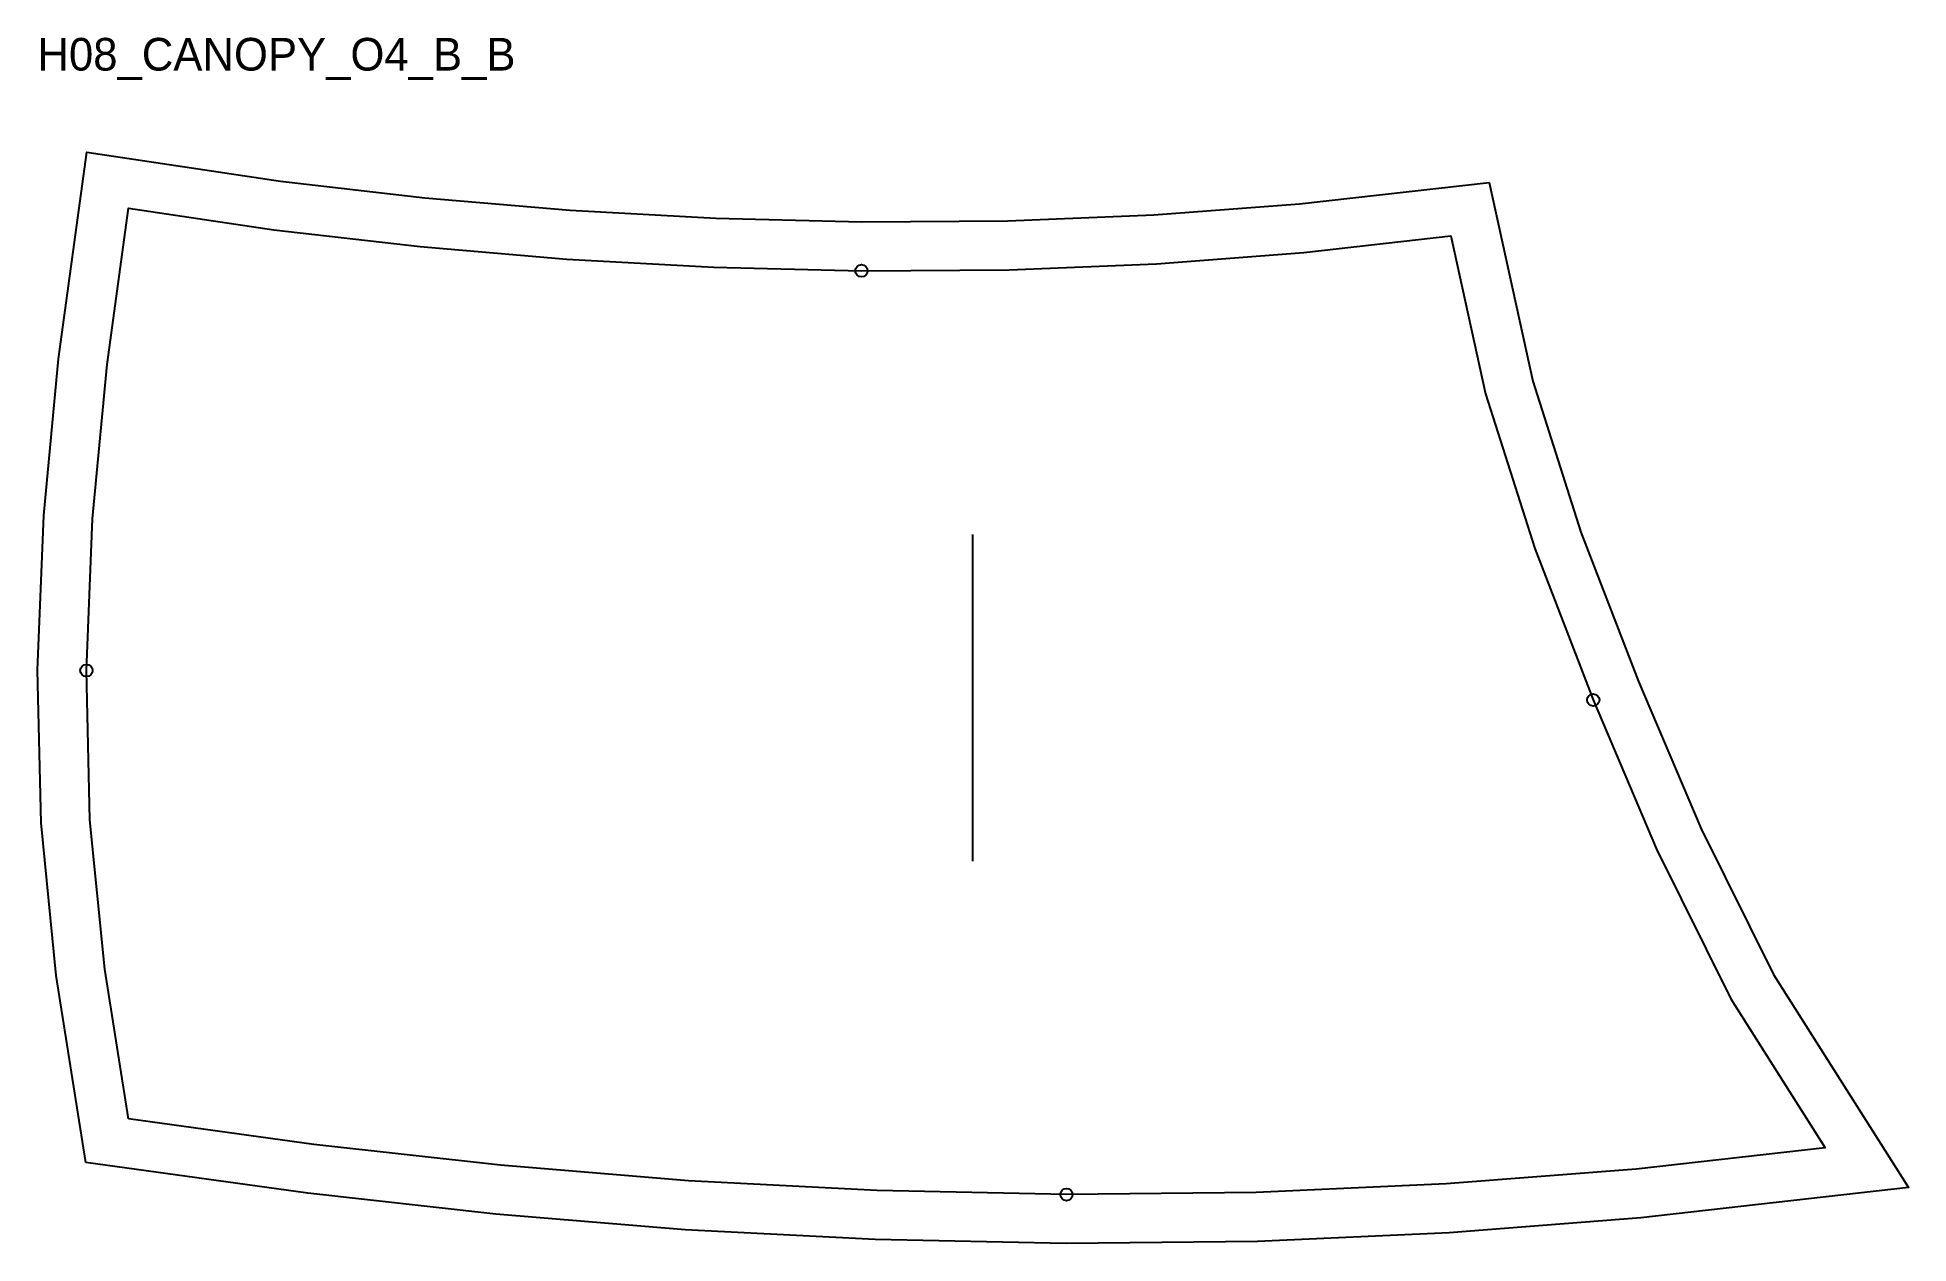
# Model space of a CAD drawing. Header units: millimetres. Extents: x -22 to 436, y -31 to 265.
import ezdxf

# ---------------------------------------------------------------- set-up
doc = ezdxf.new("R2010")
doc.units = ezdxf.units.MM
for name, color, linetype in [('CUT', 1, 'Continuous'), ('GRAIN', 3, 'Continuous'), ('ID', 7, 'Continuous'), ('NOTCH', 2, 'Continuous'), ('SEAM', 5, 'Continuous')]:
    doc.layers.add(name, color=color, linetype=linetype)

msp = doc.modelspace()

# ---------------------------------------------------------------- linework, layer by layer
at = {"layer": 'CUT'}
msp.add_lwpolyline([(-10.45, -10.67), (-17.75, 35.12), (-21.45, 72.48), (-22.34, 109.93), (-20.78, 147.82), (-17.14, 186.15), (-10.25, 236.78), (37.19, 229.69), (72.62, 225.59), (108.21, 222.57), (143.92, 220.61), (179.68, 219.75), (215.47, 220.01), (251.22, 221.45), (286.89, 224.14), (333.38, 229.4), (344.12, 180.71), (355.89, 143.74), (370.03, 107.1), (385.31, 71.03), (403.06, 35.34), (436.17, -16.83), (370.53, -24.26), (323.62, -27.92), (276.67, -30.01), (229.77, -30.55), (182.98, -29.58), (136.37, -27.15), (90.01, -23.32), (43.94, -18.19), (-10.45, -10.67)], close=True, dxfattribs=at)
at = {"layer": 'GRAIN'}
msp.add_line((206.91, 63.12), (206.91, 143.12), dxfattribs=at)
at = {"layer": 'NOTCH'}
for centre in [(179.58, 207.74), (-10.34, 109.82), (358.91, 102.6), (229.82, -18.55)]:
    msp.add_circle(centre, 1.5, dxfattribs=at)
at = {"layer": 'SEAM'}
msp.add_lwpolyline([(0, 0), (-5.84, 36.66), (-9.46, 73.22), (-10.34, 109.82), (-8.81, 147), (-5.22, 184.77), (0, 223.11), (35.61, 217.79), (71.42, 213.65), (107.38, 210.6), (143.44, 208.62), (179.58, 207.74), (215.75, 208.01), (251.91, 209.47), (288.01, 212.19), (323.99, 216.26), (332.52, 177.59), (344.57, 139.75), (358.91, 102.6), (374.4, 66.02), (392.59, 29.43), (415.76, -7.06), (369.39, -12.31), (322.88, -15.94), (276.34, -18.01), (229.82, -18.55), (183.41, -17.59), (137.17, -15.18), (91.16, -11.38), (45.43, -6.28)], close=True, dxfattribs=at)

# ---------------------------------------------------------------- texts
at = {"layer": 'ID'}
msp.add_text('H08_CANOPY_O4_B_B', height=8, dxfattribs=at).set_placement((-22.34, 256.78))

doc.saveas('drawing.dxf')
